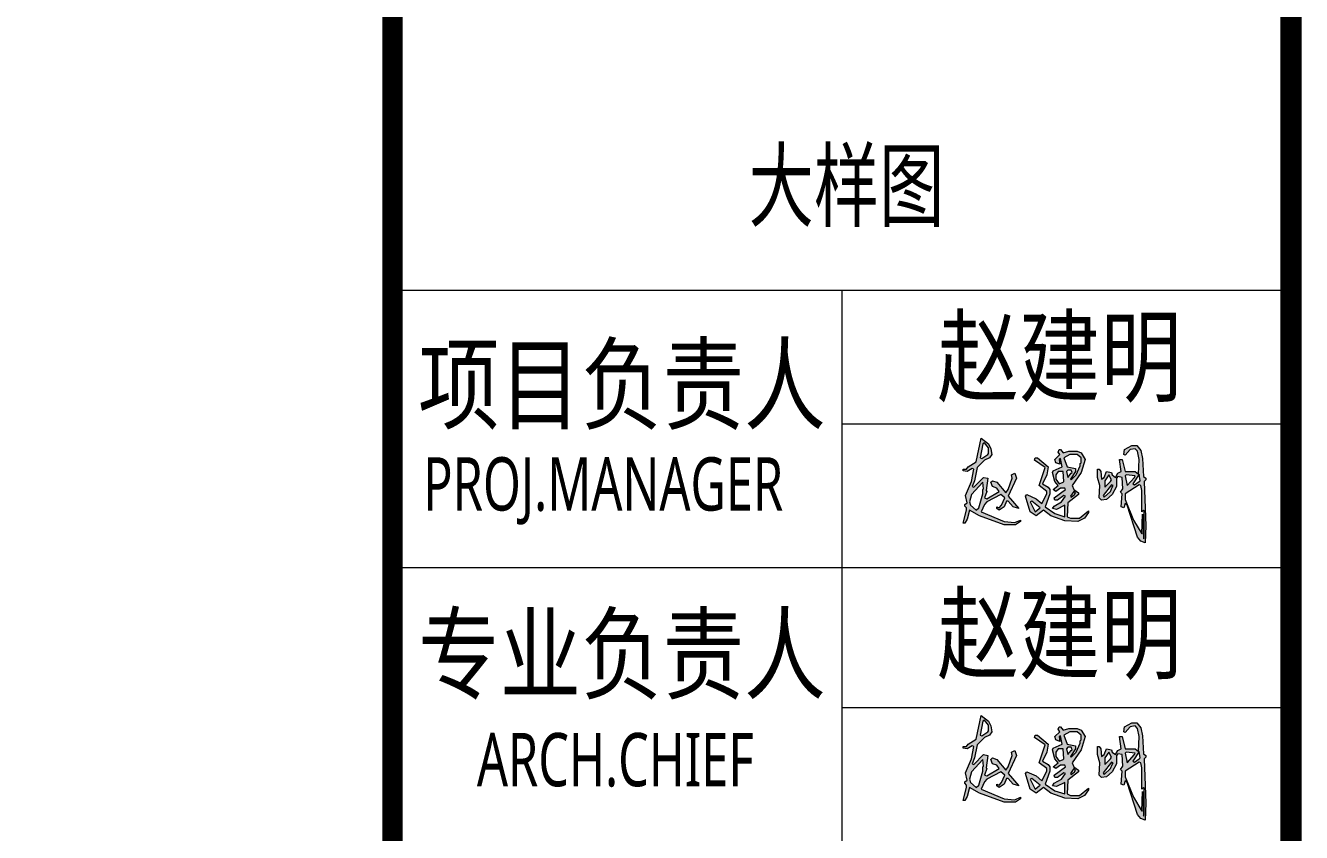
# Model space of a CAD drawing. Header units: inches. Extents: x -3733042 to -3450527, y 579159 to 997713.
# Drawn here: x -3719924 to -3718429, y 626670 to 627616 of the extents above; entities that cross this region are included whole.
import ezdxf
from ezdxf.enums import TextEntityAlignment as Align

# ---------------------------------------------------------------- set-up
doc = ezdxf.new("R2010")
doc.units = ezdxf.units.IN
doc.header["$LTSCALE"] = 1000
doc.header["$MEASUREMENT"] = 0
doc.linetypes.add('LENGSHUI', pattern=[22, 20, -1, 0, -1])
doc.layers.get('0').update_dxf_attribs({"lineweight": 18})
for name, color, linetype, lineweight in [('0-TK', 4, 'Continuous', 18), ('00签名', 7, 'LENGSHUI', 18), ('PUB_TITLE', 153, 'Continuous', 18), ('SURFACE', 255, 'Continuous', 18), ('图签文字', 4, 'Continuous', 18)]:
    doc.layers.add(name, color=color, linetype=linetype, lineweight=lineweight)
doc.styles.add('-黑体', font='', dxfattribs={"width": 0.7})
doc.styles.add('建筑图签-黑', font='', dxfattribs={"width": 0.7})
doc.styles.get('-黑体').set_extended_font_data('微软雅黑')
doc.styles.get('建筑图签-黑').set_extended_font_data('黑体')

# ---------------------------------------------------------------- blocks, each defined once
blk = doc.blocks.new('A$C25720DE8')
at = {"layer": '0-TK'}
blk.add_lwpolyline([(81285.8, 1500, 144, 144, 0), (81285.8, 61500, 144, 144, 0)], format="xyseb", dxfattribs=at)
at = {"layer": 'PUB_TITLE'}
blk.add_lwpolyline([(87600, 1500, 150, 150, 0), (87600, 61500, 150, 150, 0), (3750, 61500, 150, 150, 0), (3750, 1500, 150, 150, 0)], format="xyseb", close=True, dxfattribs=at)

msp = doc.modelspace()

# ---------------------------------------------------------------- hatches: boundary and pattern name
at = {"layer": '00签名', "linetype": 'Continuous'}
h = msp.add_hatch(color=256, dxfattribs=at)
h.paths.add_polyline_path([(-3718800.5, 627106.1), (-3718794.7, 627109), (-3718791.8, 627112.8), (-3718792.8, 627119.6), (-3718795.7, 627125.3), (-3718804.3, 627132), (-3718810.1, 627104.2), (-3718819.7, 627098.4), (-3718821.6, 627095.6), (-3718825.4, 627095.6), (-3718825.4, 627093.6), (-3718820.6, 627092.7), (-3718814.9, 627096.5), (-3718813, 627095.6), (-3718815.8, 627081.2), (-3718822.6, 627064.8), (-3718820.6, 627056.2), (-3718823.5, 627054.3), (-3718823.5, 627052.4), (-3718821.6, 627050.4), (-3718821.6, 627047.6), (-3718825.4, 627032.2), (-3718823.5, 627032.2), (-3718820.6, 627037), (-3718817.8, 627047.6), (-3718806.2, 627040.8), (-3718777.4, 627030.3), (-3718764, 627030.3), (-3718758.2, 627034.1), (-3718758.2, 627036), (-3718765, 627033.2), (-3718777.4, 627034.1), (-3718804.3, 627045.6), (-3718800.5, 627054.3), (-3718797.6, 627057.2), (-3718781.3, 627065.8), (-3718776.5, 627062), (-3718780.3, 627053.3), (-3718783.2, 627050.4), (-3718786.1, 627051.4), (-3718786.1, 627049.5), (-3718783.2, 627047.6), (-3718777.4, 627051.4), (-3718774.6, 627058.1), (-3718772.6, 627058.1), (-3718766.9, 627051.4), (-3718760.2, 627049.5), (-3718772.6, 627063.9), (-3718763, 627085), (-3718765, 627090.8), (-3718768.8, 627088.8), (-3718767.8, 627085), (-3718772.6, 627071.6), (-3718775.5, 627067.7), (-3718786.1, 627080.2), (-3718790.9, 627082.1), (-3718792.8, 627080.2), (-3718790.9, 627075.4), (-3718786.1, 627073.5), (-3718783.2, 627069.6), (-3718797.6, 627061), (-3718800.5, 627062), (-3718797.6, 627069.6), (-3718798.6, 627070.6), (-3718796.6, 627085), (-3718801.4, 627086), (-3718813, 627074.4), (-3718814.9, 627075.4), (-3718812, 627082.1), (-3718809.1, 627097.5)], flags=0)
h.paths.add_polyline_path([(-3718805.3, 627109), (-3718802.4, 627125.3), (-3718800.5, 627126.3), (-3718795.7, 627120.5), (-3718795.7, 627113.8), (-3718796.6, 627112.8), (-3718803.4, 627108)], flags=0)
h.paths.add_polyline_path([(-3718802.4, 627080.2), (-3718801.4, 627072.5), (-3718802.4, 627071.6), (-3718802.4, 627066.8), (-3718807.2, 627050.4), (-3718810.1, 627047.6), (-3718816.8, 627053.3), (-3718817.8, 627057.2), (-3718815.8, 627065.8)], flags=0)
h = msp.add_hatch(color=256, dxfattribs=at)
h.paths.add_polyline_path([(-3718687.2, 627114.8), (-3718692, 627116.7), (-3718701.6, 627116.7), (-3718708.3, 627114.8), (-3718711.2, 627118.6), (-3718713.1, 627118.6), (-3718714.1, 627115.7), (-3718712.2, 627112.8), (-3718717.9, 627107.1), (-3718717, 627103.2), (-3718712.2, 627101.3), (-3718713.1, 627107.1), (-3718711.2, 627108), (-3718709.3, 627098.4), (-3718719.8, 627093.6), (-3718720.8, 627091.7), (-3718717.9, 627081.2), (-3718714.1, 627076.4), (-3718719.8, 627071.6), (-3718717, 627069.6), (-3718711.2, 627073.5), (-3718706.4, 627073.5), (-3718705.4, 627071.6), (-3718718.9, 627062), (-3718717.9, 627059.1), (-3718715, 627059.1), (-3718707.4, 627064.8), (-3718705.4, 627063.9), (-3718710.2, 627057.2), (-3718718.9, 627052.4), (-3718720.8, 627049.5), (-3718716, 627048.5), (-3718706.4, 627053.3), (-3718706.4, 627039.9), (-3718717.9, 627043.7), (-3718729.4, 627051.4), (-3718723.7, 627066.8), (-3718723.7, 627071.6), (-3718725.6, 627074.4), (-3718732.3, 627078.3), (-3718727.5, 627088.8), (-3718725.6, 627098.4), (-3718738.1, 627109), (-3718741, 627109), (-3718741.9, 627106.1), (-3718729.4, 627097.5), (-3718736.2, 627076.4), (-3718727.5, 627069.6), (-3718727.5, 627066.8), (-3718733.3, 627055.2), (-3718740, 627061), (-3718750.6, 627065.8), (-3718752.5, 627063.9), (-3718746.7, 627045.6), (-3718740, 627040.8), (-3718731.4, 627047.6), (-3718722.7, 627040.8), (-3718706.4, 627035.1), (-3718691, 627034.1), (-3718683.4, 627038), (-3718678.6, 627044.7), (-3718678.6, 627046.6), (-3718689.1, 627038), (-3718699.7, 627038), (-3718703.5, 627039.9), (-3718702.6, 627056.2), (-3718690.1, 627065.8), (-3718690.1, 627067.7), (-3718695.8, 627071.6), (-3718697.8, 627076.4), (-3718687.2, 627091.7), (-3718682.4, 627107.1)], flags=0)
h.paths.add_polyline_path([(-3718707.4, 627109), (-3718700.6, 627112.8), (-3718692, 627112.8), (-3718687.2, 627109), (-3718687.2, 627103.2), (-3718688.2, 627102.3), (-3718688.2, 627099.4), (-3718693, 627088.8), (-3718698.7, 627083.1), (-3718699.7, 627084), (-3718693.9, 627092.7), (-3718693.9, 627096.5), (-3718703.5, 627098.4)], flags=0)
h.paths.add_polyline_path([(-3718708.3, 627092.7), (-3718707.4, 627081.2), (-3718708.3, 627080.2), (-3718713.1, 627078.3), (-3718717, 627084), (-3718717, 627088.8), (-3718714.1, 627092.7)], flags=0)
h.paths.add_polyline_path([(-3718702.6, 627094.6), (-3718698.7, 627094.6), (-3718697.8, 627091.7), (-3718698.7, 627090.8), (-3718702.6, 627086), (-3718704.5, 627092.7)], flags=0)
h.paths.add_polyline_path([(-3718695.8, 627069.6), (-3718693.9, 627067.7), (-3718694.9, 627065.8), (-3718698.7, 627062.9), (-3718699.7, 627063.9)], flags=0)
h.paths.add_polyline_path([(-3718744.8, 627058.1), (-3718735.2, 627050.4), (-3718736.2, 627049.5), (-3718741, 627045.6), (-3718746.7, 627057.2)], flags=0)
h.paths.add_polyline_path([(-3718639.2, 627107.1), (-3718642.1, 627107.1), (-3718640.2, 627092.7), (-3718644, 627090.8), (-3718646.9, 627086), (-3718650.7, 627088.8), (-3718651.7, 627091.7), (-3718657.4, 627092.7), (-3718660.3, 627086), (-3718663.2, 627084), (-3718664.2, 627092.7), (-3718666.1, 627095.6), (-3718668, 627095.6), (-3718668, 627086), (-3718665.1, 627076.4), (-3718666.1, 627062), (-3718663.2, 627059.1), (-3718657.4, 627060), (-3718650.7, 627065.8), (-3718645.9, 627075.4), (-3718645.9, 627085), (-3718644, 627086.9), (-3718639.2, 627086), (-3718638.2, 627072.5), (-3718641.1, 627068.7), (-3718639.2, 627066.8), (-3718640.2, 627051.4), (-3718637.3, 627050.4), (-3718635.4, 627055.2), (-3718633.4, 627053.3), (-3718621, 627015.9), (-3718617.1, 627011.1), (-3718612.3, 627009.2), (-3718611.4, 627029.3), (-3718613.3, 627081.2), (-3718611.4, 627083.1), (-3718611.4, 627085), (-3718614.2, 627086.9), (-3718615.2, 627108), (-3718617.1, 627117.6), (-3718621.9, 627123.4), (-3718627.7, 627123.4), (-3718636.3, 627118.6), (-3718637.3, 627112.8), (-3718635.4, 627111.9), (-3718629.6, 627118.6), (-3718623.8, 627119.6), (-3718621, 627116.7), (-3718619, 627107.1), (-3718620, 627089.8), (-3718623.8, 627092.7), (-3718635.4, 627092.7)], flags=0)
h.paths.add_polyline_path([(-3718634.4, 627088.8), (-3718623.8, 627087.9), (-3718624.8, 627086), (-3718633.4, 627076.4), (-3718635.4, 627087.9)], flags=0)
h.paths.add_polyline_path([(-3718651.7, 627083.1), (-3718652.6, 627081.2), (-3718659.4, 627074.4), (-3718659.4, 627082.1), (-3718654.6, 627088.8)], flags=0)
h.paths.add_polyline_path([(-3718619, 627089.8), (-3718618.1, 627082.1), (-3718619, 627081.2), (-3718624.8, 627077.3), (-3718626.7, 627078.3)], flags=0)
h.paths.add_polyline_path([(-3718649.8, 627076.4), (-3718650.7, 627074.4), (-3718652.6, 627069.6), (-3718660.3, 627062.9), (-3718661.3, 627064.8), (-3718651.7, 627077.3)], flags=0)
h.paths.add_polyline_path([(-3718619, 627077.3), (-3718617.1, 627076.4), (-3718616.2, 627070.6), (-3718616.2, 627045.6), (-3718614.2, 627047.6), (-3718613.3, 627046.6), (-3718613.3, 627014.9), (-3718614.2, 627014), (-3718615.2, 627042.8), (-3718616.2, 627019.7), (-3718625.8, 627036), (-3718635.4, 627060), (-3718635.4, 627066.8)], flags=0)
h = msp.add_hatch(color=256, dxfattribs=at)
h.paths.add_polyline_path([(-3718800.5, 626781.1), (-3718794.7, 626784), (-3718791.8, 626787.8), (-3718792.8, 626794.6), (-3718795.7, 626800.3), (-3718804.3, 626807), (-3718810.1, 626779.2), (-3718819.7, 626773.4), (-3718821.6, 626770.6), (-3718825.4, 626770.6), (-3718825.4, 626768.6), (-3718820.6, 626767.7), (-3718814.9, 626771.5), (-3718813, 626770.6), (-3718815.8, 626756.2), (-3718822.6, 626739.8), (-3718820.6, 626731.2), (-3718823.5, 626729.3), (-3718823.5, 626727.4), (-3718821.6, 626725.4), (-3718821.6, 626722.6), (-3718825.4, 626707.2), (-3718823.5, 626707.2), (-3718820.6, 626712), (-3718817.8, 626722.6), (-3718806.2, 626715.8), (-3718777.4, 626705.3), (-3718764, 626705.3), (-3718758.2, 626709.1), (-3718758.2, 626711), (-3718765, 626708.2), (-3718777.4, 626709.1), (-3718804.3, 626720.6), (-3718800.5, 626729.3), (-3718797.6, 626732.2), (-3718781.3, 626740.8), (-3718776.5, 626737), (-3718780.3, 626728.3), (-3718783.2, 626725.4), (-3718786.1, 626726.4), (-3718786.1, 626724.5), (-3718783.2, 626722.6), (-3718777.4, 626726.4), (-3718774.6, 626733.1), (-3718772.6, 626733.1), (-3718766.9, 626726.4), (-3718760.2, 626724.5), (-3718772.6, 626738.9), (-3718763, 626760), (-3718765, 626765.8), (-3718768.8, 626763.8), (-3718767.8, 626760), (-3718772.6, 626746.6), (-3718775.5, 626742.7), (-3718786.1, 626755.2), (-3718790.9, 626757.1), (-3718792.8, 626755.2), (-3718790.9, 626750.4), (-3718786.1, 626748.5), (-3718783.2, 626744.6), (-3718797.6, 626736), (-3718800.5, 626737), (-3718797.6, 626744.6), (-3718798.6, 626745.6), (-3718796.6, 626760), (-3718801.4, 626761), (-3718813, 626749.4), (-3718814.9, 626750.4), (-3718812, 626757.1), (-3718809.1, 626772.5)], flags=0)
h.paths.add_polyline_path([(-3718805.3, 626784), (-3718802.4, 626800.3), (-3718800.5, 626801.3), (-3718795.7, 626795.5), (-3718795.7, 626788.8), (-3718796.6, 626787.8), (-3718803.4, 626783)], flags=0)
h.paths.add_polyline_path([(-3718802.4, 626755.2), (-3718801.4, 626747.5), (-3718802.4, 626746.6), (-3718802.4, 626741.8), (-3718807.2, 626725.4), (-3718810.1, 626722.6), (-3718816.8, 626728.3), (-3718817.8, 626732.2), (-3718815.8, 626740.8)], flags=0)
h = msp.add_hatch(color=256, dxfattribs=at)
h.paths.add_polyline_path([(-3718687.2, 626789.8), (-3718692, 626791.7), (-3718701.6, 626791.7), (-3718708.3, 626789.8), (-3718711.2, 626793.6), (-3718713.1, 626793.6), (-3718714.1, 626790.7), (-3718712.2, 626787.8), (-3718717.9, 626782.1), (-3718717, 626778.2), (-3718712.2, 626776.3), (-3718713.1, 626782.1), (-3718711.2, 626783), (-3718709.3, 626773.4), (-3718719.8, 626768.6), (-3718720.8, 626766.7), (-3718717.9, 626756.2), (-3718714.1, 626751.4), (-3718719.8, 626746.6), (-3718717, 626744.6), (-3718711.2, 626748.5), (-3718706.4, 626748.5), (-3718705.4, 626746.6), (-3718718.9, 626737), (-3718717.9, 626734.1), (-3718715, 626734.1), (-3718707.4, 626739.8), (-3718705.4, 626738.9), (-3718710.2, 626732.2), (-3718718.9, 626727.4), (-3718720.8, 626724.5), (-3718716, 626723.5), (-3718706.4, 626728.3), (-3718706.4, 626714.9), (-3718717.9, 626718.7), (-3718729.4, 626726.4), (-3718723.7, 626741.8), (-3718723.7, 626746.6), (-3718725.6, 626749.4), (-3718732.3, 626753.3), (-3718727.5, 626763.8), (-3718725.6, 626773.4), (-3718738.1, 626784), (-3718741, 626784), (-3718741.9, 626781.1), (-3718729.4, 626772.5), (-3718736.2, 626751.4), (-3718727.5, 626744.6), (-3718727.5, 626741.8), (-3718733.3, 626730.2), (-3718740, 626736), (-3718750.6, 626740.8), (-3718752.5, 626738.9), (-3718746.7, 626720.6), (-3718740, 626715.8), (-3718731.4, 626722.6), (-3718722.7, 626715.8), (-3718706.4, 626710.1), (-3718691, 626709.1), (-3718683.4, 626713), (-3718678.6, 626719.7), (-3718678.6, 626721.6), (-3718689.1, 626713), (-3718699.7, 626713), (-3718703.5, 626714.9), (-3718702.6, 626731.2), (-3718690.1, 626740.8), (-3718690.1, 626742.7), (-3718695.8, 626746.6), (-3718697.8, 626751.4), (-3718687.2, 626766.7), (-3718682.4, 626782.1)], flags=0)
h.paths.add_polyline_path([(-3718707.4, 626784), (-3718700.6, 626787.8), (-3718692, 626787.8), (-3718687.2, 626784), (-3718687.2, 626778.2), (-3718688.2, 626777.3), (-3718688.2, 626774.4), (-3718693, 626763.8), (-3718698.7, 626758.1), (-3718699.7, 626759), (-3718693.9, 626767.7), (-3718693.9, 626771.5), (-3718703.5, 626773.4)], flags=0)
h.paths.add_polyline_path([(-3718708.3, 626767.7), (-3718707.4, 626756.2), (-3718708.3, 626755.2), (-3718713.1, 626753.3), (-3718717, 626759), (-3718717, 626763.8), (-3718714.1, 626767.7)], flags=0)
h.paths.add_polyline_path([(-3718702.6, 626769.6), (-3718698.7, 626769.6), (-3718697.8, 626766.7), (-3718698.7, 626765.8), (-3718702.6, 626761), (-3718704.5, 626767.7)], flags=0)
h.paths.add_polyline_path([(-3718695.8, 626744.6), (-3718693.9, 626742.7), (-3718694.9, 626740.8), (-3718698.7, 626737.9), (-3718699.7, 626738.9)], flags=0)
h.paths.add_polyline_path([(-3718744.8, 626733.1), (-3718735.2, 626725.4), (-3718736.2, 626724.5), (-3718741, 626720.6), (-3718746.7, 626732.2)], flags=0)
h.paths.add_polyline_path([(-3718639.2, 626782.1), (-3718642.1, 626782.1), (-3718640.2, 626767.7), (-3718644, 626765.8), (-3718646.9, 626761), (-3718650.7, 626763.8), (-3718651.7, 626766.7), (-3718657.4, 626767.7), (-3718660.3, 626761), (-3718663.2, 626759), (-3718664.2, 626767.7), (-3718666.1, 626770.6), (-3718668, 626770.6), (-3718668, 626761), (-3718665.1, 626751.4), (-3718666.1, 626737), (-3718663.2, 626734.1), (-3718657.4, 626735), (-3718650.7, 626740.8), (-3718645.9, 626750.4), (-3718645.9, 626760), (-3718644, 626761.9), (-3718639.2, 626761), (-3718638.2, 626747.5), (-3718641.1, 626743.7), (-3718639.2, 626741.8), (-3718640.2, 626726.4), (-3718637.3, 626725.4), (-3718635.4, 626730.2), (-3718633.4, 626728.3), (-3718621, 626690.9), (-3718617.1, 626686.1), (-3718612.3, 626684.2), (-3718611.4, 626704.3), (-3718613.3, 626756.2), (-3718611.4, 626758.1), (-3718611.4, 626760), (-3718614.2, 626761.9), (-3718615.2, 626783), (-3718617.1, 626792.6), (-3718621.9, 626798.4), (-3718627.7, 626798.4), (-3718636.3, 626793.6), (-3718637.3, 626787.8), (-3718635.4, 626786.9), (-3718629.6, 626793.6), (-3718623.8, 626794.6), (-3718621, 626791.7), (-3718619, 626782.1), (-3718620, 626764.8), (-3718623.8, 626767.7), (-3718635.4, 626767.7)], flags=0)
h.paths.add_polyline_path([(-3718634.4, 626763.8), (-3718623.8, 626762.9), (-3718624.8, 626761), (-3718633.4, 626751.4), (-3718635.4, 626762.9)], flags=0)
h.paths.add_polyline_path([(-3718651.7, 626758.1), (-3718652.6, 626756.2), (-3718659.4, 626749.4), (-3718659.4, 626757.1), (-3718654.6, 626763.8)], flags=0)
h.paths.add_polyline_path([(-3718619, 626764.8), (-3718618.1, 626757.1), (-3718619, 626756.2), (-3718624.8, 626752.3), (-3718626.7, 626753.3)], flags=0)
h.paths.add_polyline_path([(-3718649.8, 626751.4), (-3718650.7, 626749.4), (-3718652.6, 626744.6), (-3718660.3, 626737.9), (-3718661.3, 626739.8), (-3718651.7, 626752.3)], flags=0)
h.paths.add_polyline_path([(-3718619, 626752.3), (-3718617.1, 626751.4), (-3718616.2, 626745.6), (-3718616.2, 626720.6), (-3718614.2, 626722.6), (-3718613.3, 626721.6), (-3718613.3, 626689.9), (-3718614.2, 626689), (-3718615.2, 626717.8), (-3718616.2, 626694.7), (-3718625.8, 626711), (-3718635.4, 626735), (-3718635.4, 626741.8)], flags=0)

# ---------------------------------------------------------------- linework, layer by layer
at = {"layer": '0-TK'}
msp.add_lwpolyline([(-3719493.9, 624109.3, 24, 24, 0), (-3719493.9, 634109.3, 24, 24, 0)], format="xyseb", dxfattribs=at)
at = {"layer": '00签名', "linetype": 'Continuous'}
for points in [[(-3718758.2, 627036), (-3718758.2, 627034.1), (-3718764, 627030.3), (-3718777.4, 627030.3), (-3718806.2, 627040.8), (-3718817.8, 627047.6), (-3718820.6, 627037), (-3718823.5, 627032.2), (-3718825.4, 627032.2), (-3718821.6, 627047.6), (-3718821.6, 627050.4), (-3718823.5, 627052.4), (-3718823.5, 627054.3), (-3718820.6, 627056.2), (-3718822.6, 627064.8), (-3718815.8, 627081.2), (-3718813, 627095.6), (-3718814.9, 627096.5), (-3718820.6, 627092.7), (-3718825.4, 627093.6), (-3718825.4, 627095.6), (-3718821.6, 627095.6), (-3718819.7, 627098.4), (-3718810.1, 627104.2), (-3718804.3, 627132), (-3718795.7, 627125.3), (-3718792.8, 627119.6), (-3718791.8, 627112.8), (-3718794.7, 627109), (-3718800.5, 627106.1), (-3718809.1, 627097.5), (-3718812, 627082.1), (-3718814.9, 627075.4), (-3718813, 627074.4), (-3718801.4, 627086), (-3718796.6, 627085), (-3718798.6, 627070.6), (-3718797.6, 627069.6), (-3718800.5, 627062), (-3718797.6, 627061), (-3718783.2, 627069.6), (-3718786.1, 627073.5), (-3718790.9, 627075.4), (-3718792.8, 627080.2), (-3718790.9, 627082.1), (-3718786.1, 627080.2), (-3718775.5, 627067.7), (-3718772.6, 627071.6), (-3718767.8, 627085), (-3718768.8, 627088.8), (-3718765, 627090.8), (-3718763, 627085), (-3718772.6, 627063.9), (-3718760.2, 627049.5), (-3718766.9, 627051.4), (-3718772.6, 627058.1), (-3718774.6, 627058.1), (-3718777.4, 627051.4), (-3718783.2, 627047.6), (-3718786.1, 627049.5), (-3718786.1, 627051.4), (-3718783.2, 627050.4), (-3718780.3, 627053.3), (-3718776.5, 627062), (-3718781.3, 627065.8), (-3718797.6, 627057.2), (-3718800.5, 627054.3), (-3718804.3, 627045.6), (-3718777.4, 627034.1), (-3718765, 627033.2), (-3718758.2, 627036)], [(-3718796.6, 627112.8), (-3718795.7, 627113.8), (-3718795.7, 627120.5), (-3718800.5, 627126.3), (-3718802.4, 627125.3), (-3718805.3, 627109), (-3718803.4, 627108), (-3718796.6, 627112.8)], [(-3718678.6, 627046.6), (-3718678.6, 627044.7), (-3718683.4, 627038), (-3718691, 627034.1), (-3718706.4, 627035.1), (-3718722.7, 627040.8), (-3718731.4, 627047.6), (-3718740, 627040.8), (-3718746.7, 627045.6), (-3718752.5, 627063.9), (-3718750.6, 627065.8), (-3718740, 627061), (-3718733.3, 627055.2), (-3718727.5, 627066.8), (-3718727.5, 627069.6), (-3718736.2, 627076.4), (-3718729.4, 627097.5), (-3718741.9, 627106.1), (-3718741, 627109), (-3718738.1, 627109), (-3718725.6, 627098.4), (-3718727.5, 627088.8), (-3718732.3, 627078.3), (-3718725.6, 627074.4), (-3718723.7, 627071.6), (-3718723.7, 627066.8), (-3718729.4, 627051.4), (-3718717.9, 627043.7), (-3718706.4, 627039.9), (-3718706.4, 627053.3), (-3718716, 627048.5), (-3718720.8, 627049.5), (-3718718.9, 627052.4), (-3718710.2, 627057.2), (-3718705.4, 627063.9), (-3718707.4, 627064.8), (-3718715, 627059.1), (-3718717.9, 627059.1), (-3718718.9, 627062), (-3718705.4, 627071.6), (-3718706.4, 627073.5), (-3718711.2, 627073.5), (-3718717, 627069.6), (-3718719.8, 627071.6), (-3718714.1, 627076.4), (-3718717.9, 627081.2), (-3718720.8, 627091.7), (-3718719.8, 627093.6), (-3718709.3, 627098.4), (-3718711.2, 627108), (-3718713.1, 627107.1), (-3718712.2, 627101.3), (-3718717, 627103.2), (-3718717.9, 627107.1), (-3718712.2, 627112.8), (-3718714.1, 627115.7), (-3718713.1, 627118.6), (-3718711.2, 627118.6), (-3718708.3, 627114.8), (-3718701.6, 627116.7), (-3718692, 627116.7), (-3718687.2, 627114.8), (-3718682.4, 627107.1), (-3718687.2, 627091.7), (-3718697.8, 627076.4), (-3718695.8, 627071.6), (-3718690.1, 627067.7), (-3718690.1, 627065.8), (-3718702.6, 627056.2), (-3718703.5, 627039.9), (-3718699.7, 627038), (-3718689.1, 627038), (-3718678.6, 627046.6)], [(-3718611.4, 627085), (-3718611.4, 627083.1), (-3718613.3, 627081.2), (-3718611.4, 627029.3), (-3718612.3, 627009.2), (-3718617.1, 627011.1), (-3718621, 627015.9), (-3718633.4, 627053.3), (-3718635.4, 627055.2), (-3718637.3, 627050.4), (-3718640.2, 627051.4), (-3718639.2, 627066.8), (-3718641.1, 627068.7), (-3718638.2, 627072.5), (-3718639.2, 627086), (-3718644, 627086.9), (-3718645.9, 627085), (-3718645.9, 627075.4), (-3718650.7, 627065.8), (-3718657.4, 627060), (-3718663.2, 627059.1), (-3718666.1, 627062), (-3718665.1, 627076.4), (-3718668, 627086), (-3718668, 627095.6), (-3718666.1, 627095.6), (-3718664.2, 627092.7), (-3718663.2, 627084), (-3718660.3, 627086), (-3718657.4, 627092.7), (-3718651.7, 627091.7), (-3718650.7, 627088.8), (-3718646.9, 627086), (-3718644, 627090.8), (-3718640.2, 627092.7), (-3718642.1, 627107.1), (-3718639.2, 627107.1), (-3718635.4, 627092.7), (-3718623.8, 627092.7), (-3718620, 627089.8), (-3718619, 627107.1), (-3718621, 627116.7), (-3718623.8, 627119.6), (-3718629.6, 627118.6), (-3718635.4, 627111.9), (-3718637.3, 627112.8), (-3718636.3, 627118.6), (-3718627.7, 627123.4), (-3718621.9, 627123.4), (-3718617.1, 627117.6), (-3718615.2, 627108), (-3718614.2, 627086.9), (-3718611.4, 627085)], [(-3718688.2, 627102.3), (-3718687.2, 627103.2), (-3718687.2, 627109), (-3718692, 627112.8), (-3718700.6, 627112.8), (-3718707.4, 627109), (-3718703.5, 627098.4), (-3718693.9, 627096.5), (-3718693.9, 627092.7), (-3718699.7, 627084), (-3718698.7, 627083.1), (-3718693, 627088.8), (-3718688.2, 627099.4), (-3718688.2, 627102.3)], [(-3718708.3, 627080.2), (-3718707.4, 627081.2), (-3718708.3, 627092.7), (-3718714.1, 627092.7), (-3718717, 627088.8), (-3718717, 627084), (-3718713.1, 627078.3), (-3718708.3, 627080.2)], [(-3718698.7, 627090.8), (-3718697.8, 627091.7), (-3718698.7, 627094.6), (-3718702.6, 627094.6), (-3718704.5, 627092.7), (-3718702.6, 627086), (-3718698.7, 627090.8)], [(-3718652.6, 627081.2), (-3718651.7, 627083.1), (-3718654.6, 627088.8), (-3718659.4, 627082.1), (-3718659.4, 627074.4), (-3718652.6, 627081.2)], [(-3718624.8, 627086), (-3718623.8, 627087.9), (-3718634.4, 627088.8), (-3718635.4, 627087.9), (-3718633.4, 627076.4), (-3718624.8, 627086)], [(-3718619, 627081.2), (-3718618.1, 627082.1), (-3718619, 627089.8), (-3718626.7, 627078.3), (-3718624.8, 627077.3), (-3718619, 627081.2)], [(-3718802.4, 627071.6), (-3718801.4, 627072.5), (-3718802.4, 627080.2), (-3718815.8, 627065.8), (-3718817.8, 627057.2), (-3718816.8, 627053.3), (-3718810.1, 627047.6), (-3718807.2, 627050.4), (-3718802.4, 627066.8), (-3718802.4, 627071.6)], [(-3718650.7, 627074.4), (-3718649.8, 627076.4), (-3718651.7, 627077.3), (-3718661.3, 627064.8), (-3718660.3, 627062.9), (-3718652.6, 627069.6), (-3718650.7, 627074.4)], [(-3718614.2, 627014), (-3718613.3, 627014.9), (-3718613.3, 627046.6), (-3718614.2, 627047.6), (-3718616.2, 627045.6), (-3718616.2, 627070.6), (-3718617.1, 627076.4), (-3718619, 627077.3), (-3718635.4, 627066.8), (-3718635.4, 627060), (-3718625.8, 627036), (-3718616.2, 627019.7), (-3718615.2, 627042.8), (-3718614.2, 627014)], [(-3718736.2, 627049.5), (-3718735.2, 627050.4), (-3718744.8, 627058.1), (-3718746.7, 627057.2), (-3718741, 627045.6), (-3718736.2, 627049.5)], [(-3718694.9, 627065.8), (-3718693.9, 627067.7), (-3718695.8, 627069.6), (-3718699.7, 627063.9), (-3718698.7, 627062.9), (-3718694.9, 627065.8)], [(-3718758.2, 626711), (-3718758.2, 626709.1), (-3718764, 626705.3), (-3718777.4, 626705.3), (-3718806.2, 626715.8), (-3718817.8, 626722.6), (-3718820.6, 626712), (-3718823.5, 626707.2), (-3718825.4, 626707.2), (-3718821.6, 626722.6), (-3718821.6, 626725.4), (-3718823.5, 626727.4), (-3718823.5, 626729.3), (-3718820.6, 626731.2), (-3718822.6, 626739.8), (-3718815.8, 626756.2), (-3718813, 626770.6), (-3718814.9, 626771.5), (-3718820.6, 626767.7), (-3718825.4, 626768.6), (-3718825.4, 626770.6), (-3718821.6, 626770.6), (-3718819.7, 626773.4), (-3718810.1, 626779.2), (-3718804.3, 626807), (-3718795.7, 626800.3), (-3718792.8, 626794.6), (-3718791.8, 626787.8), (-3718794.7, 626784), (-3718800.5, 626781.1), (-3718809.1, 626772.5), (-3718812, 626757.1), (-3718814.9, 626750.4), (-3718813, 626749.4), (-3718801.4, 626761), (-3718796.6, 626760), (-3718798.6, 626745.6), (-3718797.6, 626744.6), (-3718800.5, 626737), (-3718797.6, 626736), (-3718783.2, 626744.6), (-3718786.1, 626748.5), (-3718790.9, 626750.4), (-3718792.8, 626755.2), (-3718790.9, 626757.1), (-3718786.1, 626755.2), (-3718775.5, 626742.7), (-3718772.6, 626746.6), (-3718767.8, 626760), (-3718768.8, 626763.8), (-3718765, 626765.8), (-3718763, 626760), (-3718772.6, 626738.9), (-3718760.2, 626724.5), (-3718766.9, 626726.4), (-3718772.6, 626733.1), (-3718774.6, 626733.1), (-3718777.4, 626726.4), (-3718783.2, 626722.6), (-3718786.1, 626724.5), (-3718786.1, 626726.4), (-3718783.2, 626725.4), (-3718780.3, 626728.3), (-3718776.5, 626737), (-3718781.3, 626740.8), (-3718797.6, 626732.2), (-3718800.5, 626729.3), (-3718804.3, 626720.6), (-3718777.4, 626709.1), (-3718765, 626708.2), (-3718758.2, 626711)], [(-3718796.6, 626787.8), (-3718795.7, 626788.8), (-3718795.7, 626795.5), (-3718800.5, 626801.3), (-3718802.4, 626800.3), (-3718805.3, 626784), (-3718803.4, 626783), (-3718796.6, 626787.8)], [(-3718678.6, 626721.6), (-3718678.6, 626719.7), (-3718683.4, 626713), (-3718691, 626709.1), (-3718706.4, 626710.1), (-3718722.7, 626715.8), (-3718731.4, 626722.6), (-3718740, 626715.8), (-3718746.7, 626720.6), (-3718752.5, 626738.9), (-3718750.6, 626740.8), (-3718740, 626736), (-3718733.3, 626730.2), (-3718727.5, 626741.8), (-3718727.5, 626744.6), (-3718736.2, 626751.4), (-3718729.4, 626772.5), (-3718741.9, 626781.1), (-3718741, 626784), (-3718738.1, 626784), (-3718725.6, 626773.4), (-3718727.5, 626763.8), (-3718732.3, 626753.3), (-3718725.6, 626749.4), (-3718723.7, 626746.6), (-3718723.7, 626741.8), (-3718729.4, 626726.4), (-3718717.9, 626718.7), (-3718706.4, 626714.9), (-3718706.4, 626728.3), (-3718716, 626723.5), (-3718720.8, 626724.5), (-3718718.9, 626727.4), (-3718710.2, 626732.2), (-3718705.4, 626738.9), (-3718707.4, 626739.8), (-3718715, 626734.1), (-3718717.9, 626734.1), (-3718718.9, 626737), (-3718705.4, 626746.6), (-3718706.4, 626748.5), (-3718711.2, 626748.5), (-3718717, 626744.6), (-3718719.8, 626746.6), (-3718714.1, 626751.4), (-3718717.9, 626756.2), (-3718720.8, 626766.7), (-3718719.8, 626768.6), (-3718709.3, 626773.4), (-3718711.2, 626783), (-3718713.1, 626782.1), (-3718712.2, 626776.3), (-3718717, 626778.2), (-3718717.9, 626782.1), (-3718712.2, 626787.8), (-3718714.1, 626790.7), (-3718713.1, 626793.6), (-3718711.2, 626793.6), (-3718708.3, 626789.8), (-3718701.6, 626791.7), (-3718692, 626791.7), (-3718687.2, 626789.8), (-3718682.4, 626782.1), (-3718687.2, 626766.7), (-3718697.8, 626751.4), (-3718695.8, 626746.6), (-3718690.1, 626742.7), (-3718690.1, 626740.8), (-3718702.6, 626731.2), (-3718703.5, 626714.9), (-3718699.7, 626713), (-3718689.1, 626713), (-3718678.6, 626721.6)], [(-3718611.4, 626760), (-3718611.4, 626758.1), (-3718613.3, 626756.2), (-3718611.4, 626704.3), (-3718612.3, 626684.2), (-3718617.1, 626686.1), (-3718621, 626690.9), (-3718633.4, 626728.3), (-3718635.4, 626730.2), (-3718637.3, 626725.4), (-3718640.2, 626726.4), (-3718639.2, 626741.8), (-3718641.1, 626743.7), (-3718638.2, 626747.5), (-3718639.2, 626761), (-3718644, 626761.9), (-3718645.9, 626760), (-3718645.9, 626750.4), (-3718650.7, 626740.8), (-3718657.4, 626735), (-3718663.2, 626734.1), (-3718666.1, 626737), (-3718665.1, 626751.4), (-3718668, 626761), (-3718668, 626770.6), (-3718666.1, 626770.6), (-3718664.2, 626767.7), (-3718663.2, 626759), (-3718660.3, 626761), (-3718657.4, 626767.7), (-3718651.7, 626766.7), (-3718650.7, 626763.8), (-3718646.9, 626761), (-3718644, 626765.8), (-3718640.2, 626767.7), (-3718642.1, 626782.1), (-3718639.2, 626782.1), (-3718635.4, 626767.7), (-3718623.8, 626767.7), (-3718620, 626764.8), (-3718619, 626782.1), (-3718621, 626791.7), (-3718623.8, 626794.6), (-3718629.6, 626793.6), (-3718635.4, 626786.9), (-3718637.3, 626787.8), (-3718636.3, 626793.6), (-3718627.7, 626798.4), (-3718621.9, 626798.4), (-3718617.1, 626792.6), (-3718615.2, 626783), (-3718614.2, 626761.9), (-3718611.4, 626760)], [(-3718688.2, 626777.3), (-3718687.2, 626778.2), (-3718687.2, 626784), (-3718692, 626787.8), (-3718700.6, 626787.8), (-3718707.4, 626784), (-3718703.5, 626773.4), (-3718693.9, 626771.5), (-3718693.9, 626767.7), (-3718699.7, 626759), (-3718698.7, 626758.1), (-3718693, 626763.8), (-3718688.2, 626774.4), (-3718688.2, 626777.3)], [(-3718708.3, 626755.2), (-3718707.4, 626756.2), (-3718708.3, 626767.7), (-3718714.1, 626767.7), (-3718717, 626763.8), (-3718717, 626759), (-3718713.1, 626753.3), (-3718708.3, 626755.2)], [(-3718698.7, 626765.8), (-3718697.8, 626766.7), (-3718698.7, 626769.6), (-3718702.6, 626769.6), (-3718704.5, 626767.7), (-3718702.6, 626761), (-3718698.7, 626765.8)], [(-3718652.6, 626756.2), (-3718651.7, 626758.1), (-3718654.6, 626763.8), (-3718659.4, 626757.1), (-3718659.4, 626749.4), (-3718652.6, 626756.2)], [(-3718624.8, 626761), (-3718623.8, 626762.9), (-3718634.4, 626763.8), (-3718635.4, 626762.9), (-3718633.4, 626751.4), (-3718624.8, 626761)], [(-3718619, 626756.2), (-3718618.1, 626757.1), (-3718619, 626764.8), (-3718626.7, 626753.3), (-3718624.8, 626752.3), (-3718619, 626756.2)], [(-3718802.4, 626746.6), (-3718801.4, 626747.5), (-3718802.4, 626755.2), (-3718815.8, 626740.8), (-3718817.8, 626732.2), (-3718816.8, 626728.3), (-3718810.1, 626722.6), (-3718807.2, 626725.4), (-3718802.4, 626741.8), (-3718802.4, 626746.6)], [(-3718694.9, 626740.8), (-3718693.9, 626742.7), (-3718695.8, 626744.6), (-3718699.7, 626738.9), (-3718698.7, 626737.9), (-3718694.9, 626740.8)], [(-3718650.7, 626749.4), (-3718649.8, 626751.4), (-3718651.7, 626752.3), (-3718661.3, 626739.8), (-3718660.3, 626737.9), (-3718652.6, 626744.6), (-3718650.7, 626749.4)], [(-3718614.2, 626689), (-3718613.3, 626689.9), (-3718613.3, 626721.6), (-3718614.2, 626722.6), (-3718616.2, 626720.6), (-3718616.2, 626745.6), (-3718617.1, 626751.4), (-3718619, 626752.3), (-3718635.4, 626741.8), (-3718635.4, 626735), (-3718625.8, 626711), (-3718616.2, 626694.7), (-3718615.2, 626717.8), (-3718614.2, 626689)], [(-3718736.2, 626724.5), (-3718735.2, 626725.4), (-3718744.8, 626733.1), (-3718746.7, 626732.2), (-3718741, 626720.6), (-3718736.2, 626724.5)]]:
    msp.add_lwpolyline(points, dxfattribs=at)
at = {"layer": 'PUB_TITLE'}
for p, q in [((-3719493.9, 627305.4), (-3718441.5, 627305.4)), ((-3719493.9, 627305.4), (-3718441.5, 627305.4)), ((-3719493.9, 627305.4), (-3718441.5, 627305.4)), ((-3718967.7, 627305.4), (-3718967.7, 624109.3)), ((-3718967.7, 627148.7), (-3718441.5, 627148.7)), ((-3719493.9, 626980.4), (-3718441.5, 626980.4)), ((-3718967.7, 626816.2), (-3718441.5, 626816.2))]:
    msp.add_line(p, q, dxfattribs=at)
msp.add_lwpolyline([(-3718441.5, 624109.3, 25, 25, 0), (-3718441.5, 634109.3, 25, 25, 0), (-3732416.5, 634109.3, 25, 25, 0), (-3732416.5, 624109.3, 25, 25, 0)], format="xyseb", close=True, dxfattribs=at)

# ---------------------------------------------------------------- block references
at = {"layer": 'SURFACE', "xscale": 0.1666666666666667, "yscale": 0.1666666666666667, "zscale": 0.1666666666666667}
msp.add_blockref('A$C25720DE8', (-3733041.5, 623859.3), dxfattribs=at)

# ---------------------------------------------------------------- texts
at = {"style": '-黑体'}
for s, height, width, p in [('赵建明', 87.5, 0.8, (-3718855.6, 627227.5)), ('项目负责人', 87.5, 0.8, (-3719463.9, 627195)), ('PROJ.MANAGER', 62.5, 0.7, (-3719457.9, 627078.3)), ('赵建明', 87.5, 0.8, (-3718855.6, 626902.5)), ('专业负责人', 87.5, 0.8, (-3719463.9, 626878.9)), ('ARCH.CHIEF', 62.5, 0.7, (-3719395, 626755.2))]:
    msp.add_text(s, height=height, dxfattribs=dict(at, width=width)).set_placement(p, align=Align.MIDDLE_LEFT)
at = {"layer": '图签文字', "color": 4, "style": '建筑图签-黑', "width": 0.7}
msp.add_text('大样图', height=80, dxfattribs=at).set_placement((-3718962.1, 627388.2), align=Align.CENTER)

doc.saveas('drawing.dxf')
